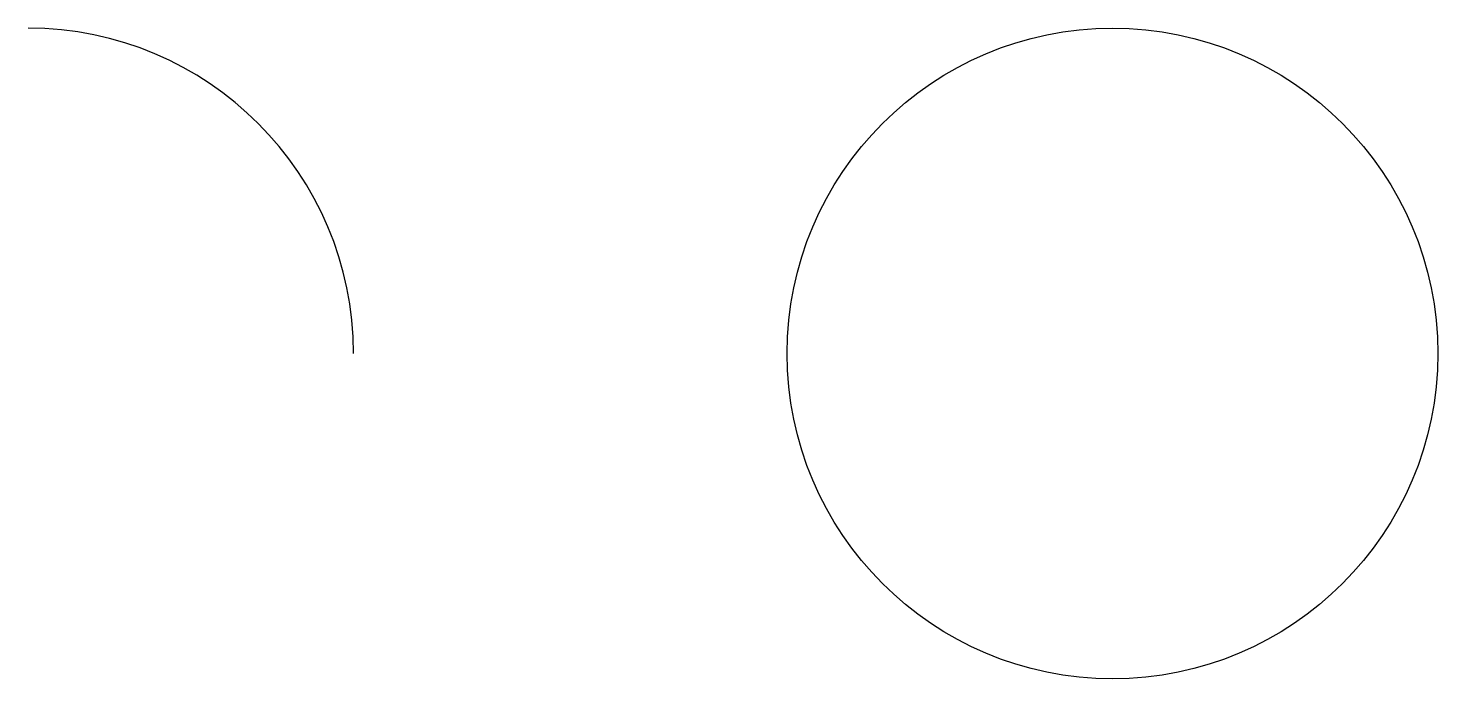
# Model space of a CAD drawing. Header units: inches. Extents: x 10 to 23, y 7 to 13.
import ezdxf

# ---------------------------------------------------------------- set-up
doc = ezdxf.new("R2010")
doc.units = ezdxf.units.IN
doc.layers.get('0').update_dxf_attribs({"linetype": 'CONTINUOUS'})

msp = doc.modelspace()

# ---------------------------------------------------------------- linework, layer by layer
msp.add_circle((20, 10), 3)
msp.add_arc((10, 10), 3, 0, 90)

doc.saveas('drawing.dxf')
